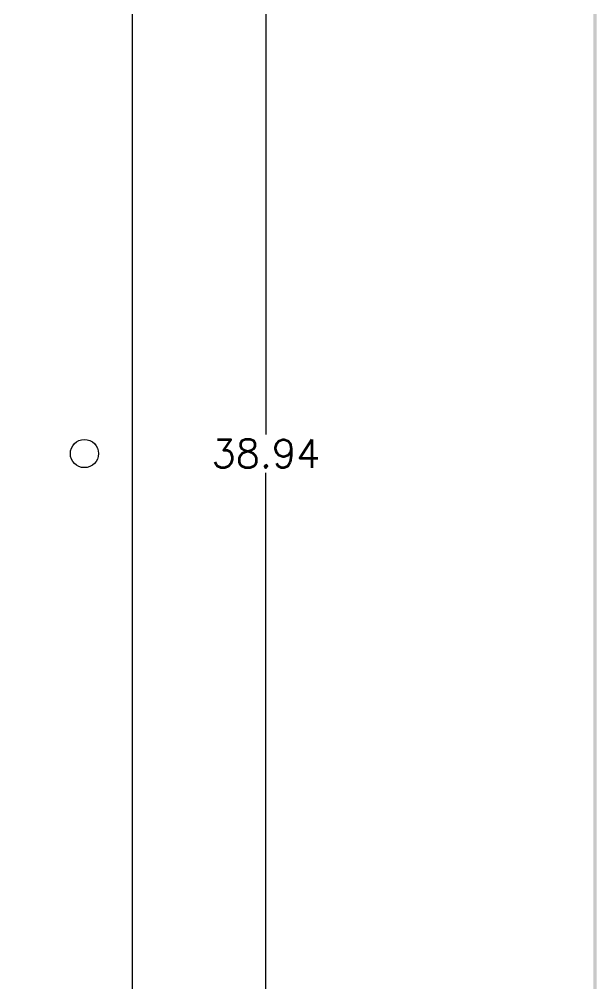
# Model space of a CAD drawing. Header units: inches. Extents: x 0 to 79.8, y 0 to 53.1.
# Drawn here: x 69.51 to 79.75, y 19.39 to 36.5 of the extents above; entities that cross this region are included whole.
import ezdxf
from ezdxf.enums import TextEntityAlignment as Align

# ---------------------------------------------------------------- set-up
doc = ezdxf.new("R2010")
doc.units = ezdxf.units.IN
doc.header["$MEASUREMENT"] = 0
doc.layers.add('PSYMS', color=7, linetype='Continuous')
doc.styles.get("Standard").update_dxf_attribs({"font": 'romans.shx'})
doc.dimstyles.get("Standard").update_dxf_attribs({"dimtxt": 0.18, "dimasz": 0.18, "dimexe": 0.18, "dimexo": 0.0625, "dimgap": 0.09, "dimtad": 0, "dimtih": 1, "dimtoh": 1, "dimdec": 4, "dimzin": 0, "dimdsep": 46, "dimtxsty": 'Standard', "dimcen": 0.09, "dimadec": 0, "dimazin": 0, "dimtfac": 1, "dimtdec": 4, "dimtofl": 0, "dimtmove": 0, "dimatfit": 3, "dimfxl": 1, "dimtolj": 1, "dimtzin": 0, "dimarcsym": 0})

# ---------------------------------------------------------------- blocks, each defined once
blk = doc.blocks.new('S&L Title Block V2')
at = {"color": 2}
blk.add_trace([(33.9, 22.5875), (33.875, 22.5625), (33.9, 0.0125), (33.875, 0.0125)], dxfattribs=at)
for tag, height, p in [('TITLE#1', 0.15, (31.1101, 1.7386)), ('TITLE#2', 0.1, (31.1294, 1.58))]:
    blk.add_attdef(tag, text='', height=height).set_placement(p, align=Align.CENTER)
for tag, p, height in [('DRAWNBY', (28.9679, 0.7345), 0.1), ('SCALE', (30.6441, 0.7308), 0.1), ('CHKBY', (28.9754, 0.4287), 0.1), ('DATE', (30.6526, 0.4486), 0.1), ('SH#', (32.9927, 0.197), 0.125)]:
    blk.add_attdef(tag, p, '', height=height)
blk.add_attdef('JOB#', text='', height=0.125).set_placement((32.8299, 0.1952), align=Align.RIGHT)
at = {"flags": 9}
blk.add_attdef('WD_TB', (0, 0), '', height=0.1, dxfattribs=at)
blk = doc.blocks.new('SCE-42P36')
blk.add_line((36.701, 38.966), (36.701, 4.028))
blk.add_circle((35.857, 21.497), 0.25)
blk = doc.blocks.new('*D124')
at = {"color": 0, "lineweight": -2, "transparency": 16777216}
for p, q in [((69.573, 48.269), (74.066, 48.269)), ((73.886, 48.089), (73.886, 29.14)), ((73.886, 9.511), (73.886, 28.46)), ((69.573, 9.331), (74.066, 9.331))]:
    blk.add_line(p, q, dxfattribs=at)
at = {"color": 0, "transparency": 16777216}
for points in [[(73.856, 48.089), (73.916, 48.089), (73.886, 48.269)], [(73.856, 9.511), (73.916, 9.511), (73.886, 9.331)]]:
    blk.add_solid(points, dxfattribs=at)
at = {"layer": 'Defpoints', "color": 0, "transparency": 16777216}
for p in [(69.511, 48.269), (73.886, 48.269), (69.511, 9.331)]:
    blk.add_point(p, dxfattribs=at)
at = {"color": 0, "transparency": 16777216, "insert": (73.886, 28.8), "char_height": 0.18, "attachment_point": 5}
blk.add_mtext('\\A1;{\\H2.77778x;38.94}', dxfattribs=at)

msp = doc.modelspace()

# ---------------------------------------------------------------- block references
at = {"xscale": 2.352615612595368, "yscale": 2.352615612595368, "zscale": 2.352615612595368}
msp.add_blockref('S&L Title Block V2', (0, 0), dxfattribs=at)
at = {"layer": 'PSYMS'}
msp.add_blockref('SCE-42P36', (34.80992, 7.30323), dxfattribs=at)

# ---------------------------------------------------------------- dimensions: what is measured, and where the dimension line sits
dim = msp.add_linear_dim(base=(73.88623, 48.26883), p1=(69.51071, 9.33133), p2=(69.51071, 48.26883), angle=90, text='{\\H2.77778x;<>}', dimstyle='Standard', override={"dimdec": 2})
dim.commit()
dim.dimension.update_dxf_attribs({"geometry": '*D124', "text_midpoint": (73.88623, 28.80008)})

doc.saveas('drawing.dxf')
